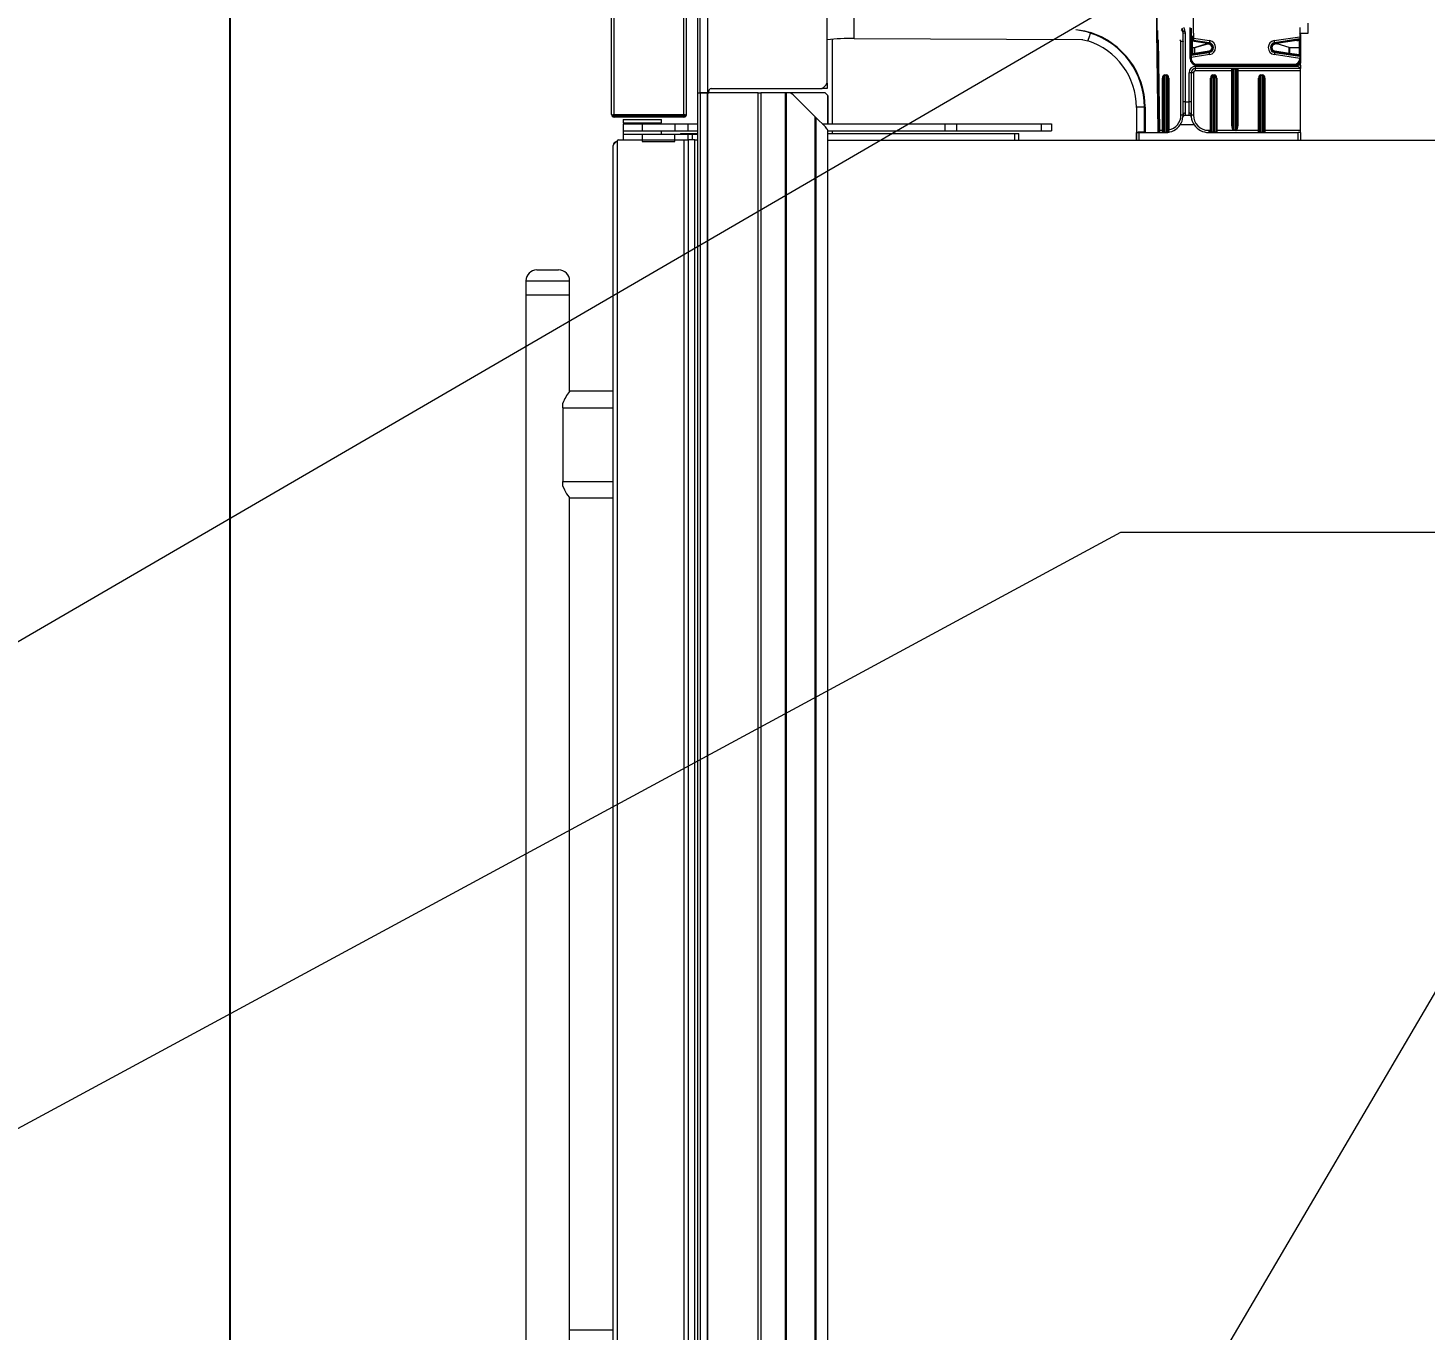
# Model space of a CAD drawing. Header units: inches. Extents: x -12478 to 399182, y -16583 to 525552.
# Drawn here: x 28387 to 29199, y -7889 to -7132 of the extents above; entities that cross this region are included whole.
import ezdxf

# ---------------------------------------------------------------- set-up
doc = ezdxf.new("R2010")
doc.units = ezdxf.units.IN
doc.header["$LTSCALE"] = 1000
doc.header["$MEASUREMENT"] = 0
doc.linetypes.add('HIDDEN2', pattern=[0.1875, 0.125, -0.0625])
doc.layers.add('A-DIM', color=9, linetype='Continuous')
doc.layers.add('CQ Marble', color=6, linetype='Continuous', lineweight=0)
doc.layers.add('ID-NOTES', color=3, linetype='Continuous', lineweight=0)
doc.styles.add('ZZ-Dim All', font='romans.shx', dxfattribs={"width": 0.8})
doc.dimstyles.new('DIM 0200', dxfattribs={"dimscale": 200, "dimtxt": 1, "dimasz": 0.8, "dimexe": 0.5, "dimexo": 1, "dimgap": 0.4, "dimtad": 1, "dimdec": 0, "dimrnd": 10, "dimdsep": 46, "dimtxsty": 'ZZ-Dim All', "dimblk1": 'ARCHTICK', "dimblk2": 'ARCHTICK', "dimsah": 1, "dimcen": 1, "dimdle": 0.5, "dimclrd": 256, "dimclre": 256, "dimclrt": 256, "dimadec": 0, "dimazin": 2, "dimtfac": 1, "dimtdec": 0, "dimtix": 1, "dimtmove": 2, "dimatfit": 2, "dimfxl": 1, "dimfxlon": 1, "dimtolj": 1, "dimtzin": 0, "dimlwd": -1, "dimlwe": -1, "dimarcsym": 0})
doc.dimstyles.new('DIM-100', dxfattribs={"dimscale": 50, "dimtxt": 1.25, "dimasz": 1, "dimexe": 1, "dimexo": 1, "dimgap": 0.6, "dimtad": 1, "dimdec": 0, "dimrnd": 5, "dimdsep": 46, "dimtxsty": 'ZZ-Dim All', "dimblk1": 'ARCHTICK', "dimblk2": 'ARCHTICK', "dimsah": 1, "dimcen": 1, "dimdle": 1, "dimclrd": 256, "dimclre": 8, "dimclrt": 256, "dimazin": 2, "dimtfac": 1, "dimtdec": 0, "dimtix": 1, "dimtmove": 2, "dimatfit": 2, "dimfxl": 0.1, "dimtolj": 1, "dimtzin": 0, "dimlwd": -1, "dimlwe": -1, "dimarcsym": 0})

# ---------------------------------------------------------------- blocks, each defined once
blk = doc.blocks.new('_ARCHTICK')
at = {"color": 0, "linetype": 'ByBlock', "const_width": 0.15}
blk.add_lwpolyline([(-0.5, -0.5), (0.5, 0.5)], dxfattribs=at)
blk = doc.blocks.new('*D613')
at = {"layer": 'A-DIM', "transparency": 16777216}
blk.add_line((28504.77, -6887.69), (28504.77, -9110.62), dxfattribs=at)
at = {"layer": 'A-DIM', "color": 8, "linetype": 'HIDDEN2', "transparency": 16777216}
for p, q in [((28732.47, -6937.69), (28454.77, -6937.69)), ((28796.18, -9060.62), (28454.77, -9060.62))]:
    blk.add_line(p, q, dxfattribs=at)
at = {"layer": 'Defpoints', "color": 0, "transparency": 16777216}
for p in [(28782.47, -6937.69, 0), (28504.77, -9060.62), (28846.18, -9060.62, 0)]:
    blk.add_point(p, dxfattribs=at)
at = {"layer": 'A-DIM', "transparency": 16777216, "xscale": 50, "yscale": 50, "zscale": 50}
for p, rotation in [((28504.77, -6937.69), 90), ((28504.77, -9060.62), 270)]:
    blk.add_blockref('_ARCHTICK', p, dxfattribs=dict(at, rotation=rotation))
at = {"layer": 'A-DIM', "color": 3, "transparency": 16777216, "insert": (28444.77, -7999.16), "char_height": 60, "attachment_point": 5, "rotation": 90, "style": 'ZZ-Dim All'}
blk.add_mtext('\\A1;2125', dxfattribs=at)
blk = doc.blocks.new('subzero-BI-36UG-S - RH side')
at = {"color": 7, "linetype": 'Continuous', "lineweight": 0}
for p, q in [((11.986, 50.026), (11.986, 40.886)), ((12.046, 40.886), (12.046, 50.026)), ((12.218, 40.886), (12.218, 50.026)), ((10.017, 40.395), (10.017, 49.833)), ((10.079, 40.393), (10.079, 49.835)), ((11.669, 40.393), (11.669, 49.835)), ((11.731, 40.395), (11.731, 49.833)), ((14.946, 41.113), (14.946, 48.894)), ((22.484, 44.9), (22.484, 42.324)), ((15.571, 42.134), (15.571, 43.502)), ((22.504, 42.319), (22.504, 43.502)), ((23.329, 42.252), (23.329, 43.502)), ((22.503, 42.348), (22.484, 42.348)), ((22.524, 39.995), (22.493, 42.322)), ((22.508, 42.315), (22.539, 39.996)), ((23.094, 42.254), (23.089, 42.293)), ((23.144, 42.254), (23.094, 42.254)), ((23.094, 40.681), (23.094, 42.254)), ((23.137, 42.303), (23.144, 42.254)), ((23.144, 42.254), (23.144, 40.681)), ((23.254, 41.671), (23.254, 42.384)), ((23.279, 42.366), (23.279, 41.671)), ((23.329, 42.252), (23.329, 42.141)), ((25.764, 42.383), (25.764, 42.172)), ((25.764, 42.252), (25.952, 42.252)), ((25.764, 42.221), (25.779, 42.221)), ((25.779, 42.221), (25.779, 42.134)), ((25.779, 42.221), (25.779, 41.571)), ((25.952, 42.252), (25.952, 42.485)), ((15.065, 42.113), (15.065, 40.181)), ((15.571, 42.134), (20.797, 42.111)), ((20.776, 42.111), (20.914, 42.078)), ((22.526, 42.105), (22.554, 40.031)), ((23.094, 42.06), (23.044, 42.06)), ((23.044, 40.381), (23.044, 42.06)), ((23.279, 42.108), (23.304, 42.108)), ((23.3, 42.083), (23.649, 42.031)), ((23.304, 42.196), (23.304, 42.108)), ((23.304, 42.108), (23.329, 42.104)), ((23.304, 42.068), (23.304, 41.929)), ((23.646, 42.017), (23.304, 42.068)), ((23.304, 41.929), (23.304, 41.918)), ((23.304, 41.929), (23.353, 41.929)), ((23.304, 41.918), (23.304, 41.791)), ((23.353, 41.918), (23.304, 41.918)), ((23.329, 42.141), (23.7, 42.085)), ((23.329, 42.141), (23.329, 42.09)), ((23.692, 42.036), (23.329, 42.09)), ((23.353, 41.929), (23.646, 42.017)), ((23.353, 41.929), (23.353, 41.918)), ((23.357, 41.918), (23.353, 41.918)), ((23.353, 41.798), (23.353, 41.918)), ((23.649, 42.006), (23.357, 41.918)), ((23.357, 41.918), (23.357, 41.798)), ((23.649, 42.031), (23.691, 42.025)), ((23.691, 42), (23.649, 42.006)), ((25.181, 42.085), (25.764, 42.172)), ((25.764, 42.122), (25.188, 42.036)), ((25.19, 42.025), (25.231, 42.031)), ((25.245, 42.008), (25.19, 42)), ((25.231, 42.031), (25.691, 42.1)), ((25.695, 42.086), (25.233, 42.017)), ((25.524, 41.925), (25.245, 42.008)), ((25.524, 41.798), (25.524, 41.925)), ((25.527, 41.924), (25.527, 41.798)), ((25.527, 41.924), (25.754, 41.924)), ((25.754, 41.924), (25.754, 42.095)), ((25.754, 41.764), (25.754, 41.924)), ((25.764, 42.172), (25.764, 42.122)), ((25.764, 42.134), (25.779, 42.134)), ((25.779, 42.084), (25.779, 42.134)), ((25.779, 42.084), (25.779, 41.918)), ((25.779, 41.918), (25.779, 41.764)), ((23.279, 41.671), (23.254, 41.671)), ((23.279, 41.751), (23.692, 41.812)), ((23.7, 41.763), (23.279, 41.7)), ((23.304, 41.791), (23.353, 41.798)), ((23.357, 41.773), (23.307, 41.766)), ((23.353, 41.798), (23.357, 41.798)), ((23.357, 41.798), (23.691, 41.848)), ((23.691, 41.823), (23.357, 41.773)), ((25.764, 41.676), (25.181, 41.763)), ((25.188, 41.812), (25.764, 41.726)), ((25.19, 41.848), (25.524, 41.798)), ((25.524, 41.773), (25.19, 41.823)), ((25.524, 41.798), (25.527, 41.798)), ((25.75, 41.74), (25.524, 41.773)), ((25.527, 41.798), (25.754, 41.764)), ((25.714, 41.571), (25.754, 41.571)), ((25.754, 41.764), (25.779, 41.764)), ((25.754, 41.571), (25.754, 41.622)), ((25.754, 41.546), (25.754, 41.571)), ((25.779, 41.571), (25.754, 41.571)), ((25.764, 41.726), (25.764, 41.676)), ((25.779, 41.714), (25.764, 41.714)), ((25.764, 41.676), (25.764, 41.671)), ((25.779, 41.714), (25.779, 41.764)), ((25.779, 41.714), (25.779, 41.571)), ((25.779, 41.521), (25.779, 41.571)), ((25.779, 41.521), (25.779, 41.571)), ((22.672, 41.285), (22.672, 41.302)), ((22.672, 41.302), (22.715, 41.302)), ((22.715, 41.285), (22.672, 41.285)), ((22.672, 41.285), (22.672, 39.989)), ((22.715, 41.285), (22.715, 41.302)), ((22.715, 39.99), (22.715, 41.285)), ((23.229, 40.681), (23.229, 41.346)), ((23.279, 41.346), (23.229, 41.346)), ((23.279, 41.346), (23.279, 40.681)), ((23.329, 41.346), (23.279, 41.346)), ((23.329, 41.346), (23.329, 40.381)), ((23.379, 41.496), (25.729, 41.496)), ((23.379, 41.446), (23.379, 41.496)), ((25.779, 41.446), (23.379, 41.446)), ((23.379, 41.396), (23.379, 41.446)), ((24.207, 41.396), (23.379, 41.396)), ((23.404, 41.546), (25.729, 41.546)), ((23.404, 41.546), (23.404, 41.521)), ((25.729, 41.521), (23.404, 41.521)), ((23.772, 41.285), (23.772, 41.302)), ((23.772, 41.302), (23.815, 41.302)), ((23.772, 41.285), (23.772, 39.989)), ((23.815, 41.285), (23.772, 41.285)), ((23.815, 41.285), (23.815, 41.302)), ((23.815, 39.989), (23.815, 41.285)), ((24.207, 41.396), (24.207, 41.446)), ((24.232, 41.396), (24.207, 41.396)), ((24.207, 40.137), (24.207, 41.396)), ((24.232, 40.137), (24.232, 41.421)), ((24.257, 41.446), (24.257, 41.432)), ((24.3, 41.432), (24.257, 41.432)), ((24.257, 41.432), (24.257, 40.04)), ((24.3, 41.446), (24.3, 41.432)), ((24.3, 40.04), (24.3, 41.432)), ((24.325, 41.421), (24.325, 40.137)), ((24.35, 41.396), (24.325, 41.396)), ((24.35, 41.446), (24.35, 41.396)), ((25.779, 41.396), (24.35, 41.396)), ((24.35, 41.396), (24.35, 40.137)), ((24.872, 41.302), (24.872, 41.285)), ((24.872, 41.302), (24.915, 41.302)), ((24.872, 41.285), (24.872, 39.989)), ((24.915, 41.285), (24.872, 41.285)), ((24.915, 41.302), (24.915, 41.285)), ((24.915, 39.989), (24.915, 41.285)), ((25.729, 41.546), (25.754, 41.546)), ((25.729, 41.546), (25.729, 41.521)), ((25.729, 41.496), (25.729, 41.521)), ((25.779, 41.521), (25.729, 41.521)), ((25.779, 41.521), (25.779, 41.446)), ((25.779, 41.396), (25.779, 41.446)), ((25.779, 40.031), (25.779, 41.396)), ((12.239, 40.886), (12.239, 40.926)), ((12.299, 40.986), (14.824, 40.986)), ((14.946, 40.986), (14.824, 40.986)), ((14.946, 41.113), (14.946, 40.986)), ((22.622, 40.031), (22.622, 41.227)), ((22.647, 41.227), (22.622, 41.227)), ((22.647, 40.006), (22.647, 41.227)), ((22.74, 41.227), (22.74, 40.013)), ((22.74, 41.227), (22.765, 41.227)), ((22.765, 41.227), (22.765, 40.038)), ((23.747, 41.227), (23.722, 41.227)), ((23.722, 40.031), (23.722, 41.227)), ((23.747, 40.006), (23.747, 41.227)), ((23.84, 41.227), (23.84, 40.006)), ((23.865, 41.227), (23.84, 41.227)), ((23.865, 41.227), (23.865, 40.031)), ((24.822, 40.031), (24.822, 41.227)), ((24.822, 41.227), (24.847, 41.227)), ((24.847, 40.006), (24.847, 41.227)), ((24.94, 41.227), (24.94, 40.006)), ((24.965, 41.227), (24.94, 41.227)), ((24.965, 41.227), (24.965, 40.031)), ((11.986, 40.886), (11.986, -10.41)), ((11.986, 40.886), (12.046, 40.886)), ((11.986, 40.886), (12.046, 40.886)), ((12.046, 40.886), (12.218, 40.886)), ((12.046, 40.886), (12.046, -10.412)), ((12.208, 40.886), (12.046, 40.886)), ((12.208, -10.412), (12.208, 40.886)), ((12.218, 40.886), (12.239, 40.886)), ((12.218, -10.412), (12.218, 40.886)), ((13.368, 40.886), (12.218, 40.886)), ((13.368, -8.088), (13.368, 40.886)), ((13.368, 40.886), (13.428, 40.886)), ((13.428, 40.886), (13.428, -8.088)), ((13.993, 40.886), (13.428, 40.886)), ((13.993, -8.088), (13.993, 40.886)), ((13.993, 40.886), (14.003, 40.886)), ((14.003, 40.886), (14.003, -8.088)), ((14.013, 40.886), (14.003, 40.886)), ((14.013, 40.886), (14.013, -8.088)), ((14.104, 40.886), (14.013, 40.886)), ((14.905, 40.886), (14.104, 40.886)), ((14.673, 40.342), (14.189, 40.826)), ((14.963, 40.181), (14.963, 40.83)), ((14.968, 40.823), (14.968, 40.181)), ((23.094, 40.381), (23.094, 40.681)), ((23.144, 40.681), (23.094, 40.681)), ((23.144, 40.681), (23.144, 40.424)), ((23.144, 40.681), (23.229, 40.681)), ((23.229, 40.424), (23.229, 40.681)), ((23.279, 40.681), (23.229, 40.681)), ((23.279, 40.681), (23.279, 40.381)), ((11.723, 40.363), (10.026, 40.363)), ((10.026, 40.363), (11.723, 40.363)), ((10.079, 40.393), (11.669, 40.393)), ((11.669, 40.333), (10.079, 40.333)), ((14.673, -8.088), (14.673, 40.342)), ((14.683, -8.088), (14.683, 40.332)), ((14.693, 40.322), (14.693, -8.088)), ((14.908, 40.107), (14.693, 40.322)), ((22.026, 40.557), (22.026, 39.796)), ((22.212, 40.559), (22.226, 40.559)), ((22.212, 39.996), (22.212, 40.559)), ((22.226, 40.559), (22.226, 39.996)), ((23.094, 40.381), (23.044, 40.381)), ((23.141, 40.381), (23.231, 40.381)), ((23.279, 40.381), (23.28, 40.353)), ((23.329, 40.381), (23.279, 40.381)), ((10.28, 40.276), (10.28, 40.201)), ((10.28, 40.276), (11.155, 40.276)), ((10.28, 40.201), (11.155, 40.201)), ((10.28, 40.181), (10.28, 40.017)), ((10.28, 40.181), (10.718, 40.181)), ((10.28, 40.017), (10.28, 39.94)), ((10.28, 40.017), (10.718, 40.017)), ((10.718, 40.181), (10.718, 40.017)), ((10.718, 40.181), (11.463, 40.181)), ((10.718, 40.017), (11.463, 40.017)), ((11.155, 40.201), (11.155, 40.276)), ((11.155, 39.94), (11.155, 40.017)), ((11.463, 40.181), (11.463, 40.017)), ((11.463, 40.181), (11.763, 40.181)), ((11.463, 40.017), (11.763, 40.017)), ((11.763, 40.181), (11.763, 40.017)), ((11.763, 40.181), (11.986, 40.181)), ((11.763, 40.017), (11.986, 40.017)), ((14.834, 40.181), (17.642, 40.181)), ((14.968, -8.088), (14.968, 40.023)), ((14.968, 40.017), (17.642, 40.017)), ((15.065, 40.017), (15.065, 39.96)), ((17.642, 40.181), (17.642, 40.017)), ((17.642, 40.181), (17.908, 40.181)), ((17.642, 40.017), (17.908, 40.017)), ((17.908, 40.181), (17.908, 40.017)), ((17.908, 40.181), (19.846, 40.181)), ((17.908, 40.017), (19.846, 40.017)), ((19.846, 40.181), (19.846, 40.017)), ((19.846, 40.181), (20.08, 40.181)), ((19.846, 40.017), (20.08, 40.017)), ((20.08, 40.181), (20.08, 40.017)), ((22.029, 39.796), (22.029, 39.981)), ((22.029, 39.981), (22.079, 39.981)), ((22.043, 39.981), (22.073, 39.996)), ((22.073, 39.996), (22.212, 39.996)), ((22.079, 39.981), (22.079, 39.796)), ((22.079, 39.981), (22.694, 39.981)), ((22.212, 39.996), (22.226, 39.996)), ((22.554, 40.031), (22.622, 40.031)), ((22.622, 39.981), (22.622, 40.031)), ((22.647, 40.031), (22.622, 40.031)), ((22.672, 39.981), (22.672, 39.989)), ((22.672, 39.989), (22.694, 39.989)), ((22.694, 39.981), (22.694, 39.989)), ((22.765, 40.038), (22.74, 40.038)), ((23.348, 40.156), (23.024, 40.156)), ((23.679, 40.031), (23.679, 39.981)), ((23.679, 40.031), (23.722, 40.031)), ((23.679, 39.981), (25.729, 39.981)), ((23.722, 39.981), (23.722, 40.031)), ((23.747, 40.031), (23.722, 40.031)), ((23.772, 39.981), (23.772, 39.989)), ((23.772, 39.989), (23.815, 39.989)), ((23.815, 39.981), (23.815, 39.989)), ((23.865, 40.031), (23.84, 40.031)), ((23.865, 40.031), (23.865, 39.981)), ((23.865, 40.031), (24.246, 40.031)), ((24.232, 40.137), (24.207, 40.137)), ((24.257, 40.04), (24.3, 40.04)), ((24.257, 40.04), (24.257, 40.026)), ((24.3, 40.026), (24.257, 40.026)), ((24.3, 40.04), (24.3, 40.026)), ((24.311, 40.031), (24.822, 40.031)), ((24.35, 40.137), (24.325, 40.137)), ((24.822, 39.981), (24.822, 40.031)), ((24.822, 40.031), (24.847, 40.031)), ((24.872, 39.989), (24.872, 39.981)), ((24.872, 39.989), (24.915, 39.989)), ((24.915, 39.989), (24.915, 39.981)), ((24.965, 40.031), (24.94, 40.031)), ((24.965, 40.031), (24.965, 39.981)), ((24.965, 40.031), (25.779, 40.031)), ((25.729, 39.796), (25.729, 39.981)), ((25.779, 39.981), (25.729, 39.981)), ((25.779, 39.981), (25.779, 40.031)), ((25.779, 39.981), (25.779, 39.796)), ((10.055, -10.26), (10.055, 39.685)), ((10.176, 39.814), (10.145, 39.794)), ((10.145, 39.794), (10.145, 39.775)), ((10.145, 39.775), (10.145, -10.35)), ((10.176, 39.814), (11.679, 39.814)), ((10.28, 39.94), (10.28, 39.814)), ((10.28, 39.94), (10.718, 39.94)), ((10.718, 39.94), (10.718, 39.776)), ((10.718, 39.94), (11.463, 39.94)), ((10.718, 39.776), (11.463, 39.776)), ((11.463, 39.776), (11.463, 39.94)), ((11.463, 39.94), (11.763, 39.94)), ((11.59, 39.96), (11.59, 39.94)), ((11.59, 39.96), (11.986, 39.96)), ((11.679, 39.814), (11.769, 39.814)), ((11.679, -10.352), (11.679, 39.814)), ((11.763, 39.94), (11.763, 39.814)), ((11.763, 39.94), (11.863, 39.94)), ((11.769, 39.814), (11.769, -10.352)), ((11.921, 39.814), (11.769, 39.814)), ((11.863, 39.94), (11.98, 39.94)), ((11.863, 39.94), (11.863, 39.814)), ((11.921, 39.814), (11.986, 39.814)), ((11.921, -10.352), (11.921, 39.814)), ((11.98, 39.94), (11.986, 39.94)), ((11.98, 39.94), (11.98, 39.814)), ((14.968, 39.96), (19.24, 39.96)), ((36.005, 39.796), (14.968, 39.796)), ((19.24, 39.796), (19.24, 39.96)), ((19.24, 39.96), (19.337, 39.96)), ((19.337, 39.796), (19.337, 39.96)), ((22.029, 39.796), (22.029, 39.951)), ((22.029, 39.951), (22.029, 39.951)), ((8.305, 36.837), (8.555, 36.837)), ((8.555, 36.837), (8.805, 36.837)), ((8.055, 36.587), (8.555, 36.587)), ((8.055, 36.587), (8.055, 36.267)), ((8.555, 36.587), (9.055, 36.587)), ((9.055, 36.267), (9.055, 36.587)), ((8.055, 36.267), (8.555, 36.267)), ((8.055, 36.262), (9.055, 36.262)), ((8.055, 36.262), (8.055, -6.837)), ((8.121, 36.267), (8.121, 36.262)), ((8.555, 36.267), (9.055, 36.267)), ((8.989, 36.262), (8.989, 36.267)), ((9.055, 34.055), (9.055, 36.262)), ((10.05, 34.057), (9.053, 34.057)), ((10.05, 33.682), (10.05, 34.057)), ((8.901, 33.682), (8.901, 33.786)), ((8.901, 33.682), (10.05, 33.682)), ((8.901, 33.682), (8.901, 31.992)), ((10.05, 31.992), (10.05, 33.682)), ((10.05, 33.682), (10.055, 33.682)), ((8.901, 31.992), (10.05, 31.992)), ((8.901, 31.888), (8.901, 31.992)), ((10.055, 31.992), (10.05, 31.992)), ((10.05, 31.617), (10.05, 31.992)), ((9.053, 31.617), (10.05, 31.617)), ((9.055, -2.195), (9.055, 31.62))]:
    blk.add_line(p, q, dxfattribs=at)
for points in [[(20.702, 42.334), (20.836, 42.307), (20.973, 42.27)], [(20.969, 42.257), (20.95, 42.194), (20.934, 42.144), (20.923, 42.108), (20.917, 42.086), (20.914, 42.078), (20.914, 42.078)], [(22.493, 42.322), (22.496, 42.322), (22.499, 42.322), (22.502, 42.322), (22.504, 42.322)], [(23.089, 42.293), (23.073, 42.316), (23.053, 42.331)], [(23.054, 42.334), (23.073, 42.318), (23.089, 42.294)], [(23.082, 42.107), (23.088, 42.093), (23.094, 42.06)], [(23.279, 42.079), (23.279, 42.077), (23.28, 42.075), (23.283, 42.073), (23.286, 42.071), (23.29, 42.07), (23.294, 42.069), (23.299, 42.068), (23.304, 42.068)], [(23.304, 42.108), (23.303, 42.103), (23.302, 42.098), (23.302, 42.094), (23.301, 42.09), (23.301, 42.087), (23.3, 42.085), (23.3, 42.084), (23.3, 42.083)], [(23.692, 42.036), (23.692, 42.032), (23.691, 42.029), (23.691, 42.027), (23.691, 42.025), (23.691, 42.025)], [(23.7, 42.085), (23.698, 42.075), (23.697, 42.066), (23.696, 42.058), (23.695, 42.05), (23.694, 42.044), (23.693, 42.039), (23.693, 42.037), (23.692, 42.036)], [(25.188, 42.036), (25.188, 42.037), (25.188, 42.039), (25.187, 42.044), (25.186, 42.05), (25.185, 42.058), (25.184, 42.066), (25.182, 42.075), (25.181, 42.085)], [(25.19, 42.025), (25.19, 42.025), (25.19, 42.027), (25.189, 42.029), (25.189, 42.032), (25.188, 42.036)], [(25.752, 42.12), (25.751, 42.117), (25.751, 42.114), (25.75, 42.111), (25.75, 42.109), (25.75, 42.109)], [(25.779, 42.084), (25.778, 42.086), (25.777, 42.088), (25.774, 42.09), (25.771, 42.092), (25.767, 42.093), (25.763, 42.094), (25.758, 42.094), (25.754, 42.095)], [(23.279, 41.783), (23.279, 41.783), (23.28, 41.784), (23.282, 41.784), (23.284, 41.785), (23.288, 41.786), (23.291, 41.787), (23.295, 41.788), (23.299, 41.789), (23.304, 41.791)], [(23.307, 41.766), (23.297, 41.764), (23.287, 41.763), (23.279, 41.762)], [(23.29, 41.752), (23.288, 41.754), (23.284, 41.757), (23.282, 41.759), (23.28, 41.76), (23.279, 41.761), (23.279, 41.762)], [(23.307, 41.766), (23.307, 41.766), (23.307, 41.768), (23.307, 41.77), (23.306, 41.773), (23.306, 41.777), (23.305, 41.781), (23.304, 41.786), (23.304, 41.791)], [(23.357, 41.773), (23.357, 41.774), (23.357, 41.775), (23.357, 41.778), (23.356, 41.781), (23.356, 41.784), (23.355, 41.789), (23.354, 41.793), (23.353, 41.798)], [(23.692, 41.812), (23.692, 41.816), (23.691, 41.819), (23.691, 41.821), (23.691, 41.823), (23.691, 41.823)], [(23.7, 41.763), (23.698, 41.773), (23.697, 41.782), (23.696, 41.79), (23.695, 41.798), (23.694, 41.804), (23.693, 41.809), (23.693, 41.811), (23.692, 41.812)], [(25.188, 41.812), (25.188, 41.811), (25.188, 41.809), (25.187, 41.804), (25.186, 41.798), (25.185, 41.79), (25.184, 41.782), (25.182, 41.773), (25.181, 41.763)], [(25.19, 41.823), (25.19, 41.823), (25.19, 41.821), (25.189, 41.819), (25.189, 41.816), (25.188, 41.812)], [(25.527, 41.798), (25.527, 41.793), (25.526, 41.789), (25.525, 41.784), (25.525, 41.781), (25.524, 41.778), (25.524, 41.775), (25.524, 41.774), (25.524, 41.773)], [(25.754, 41.764), (25.753, 41.76), (25.752, 41.755), (25.752, 41.751), (25.751, 41.747), (25.751, 41.744), (25.75, 41.742), (25.75, 41.74), (25.75, 41.74)], [(25.779, 41.446), (25.778, 41.447), (25.775, 41.45), (25.77, 41.454), (25.764, 41.461), (25.756, 41.468), (25.748, 41.477), (25.738, 41.486), (25.729, 41.496)], [(14.683, 40.332), (14.682, 40.332), (14.682, 40.333), (14.681, 40.333), (14.68, 40.335), (14.678, 40.336), (14.676, 40.338), (14.675, 40.34), (14.673, 40.342)], [(14.683, 40.332), (14.683, 40.332), (14.683, 40.331), (14.684, 40.33), (14.686, 40.329), (14.687, 40.327), (14.689, 40.326), (14.691, 40.324), (14.693, 40.322)], [(22.212, 40.559), (22.146, 40.558), (22.094, 40.558), (22.056, 40.557), (22.033, 40.557), (22.026, 40.557), (22.026, 40.557)], [(23.091, 40.336), (23.1, 40.36), (23.128, 40.379), (23.141, 40.381), (23.141, 40.381)], [(23.144, 40.424), (23.142, 40.387), (23.141, 40.381)], [(23.231, 40.381), (23.231, 40.387), (23.229, 40.424)], [(23.231, 40.381), (23.232, 40.381), (23.244, 40.379), (23.272, 40.36), (23.281, 40.336)], [(22.192, 39.981), (22.198, 39.981), (22.205, 39.984), (22.21, 39.989), (22.212, 39.992), (22.212, 39.993), (22.212, 39.996)], [(22.226, 39.996), (22.225, 39.991), (22.221, 39.981)], [(22.554, 40.031), (22.551, 40.031), (22.548, 40.031), (22.545, 40.031), (22.543, 40.031), (22.541, 40.031), (22.54, 40.031), (22.539, 40.031), (22.539, 40.031)], [(22.554, 40.031), (22.554, 40.022), (22.554, 40.014), (22.554, 40.006), (22.554, 39.999), (22.554, 39.993), (22.554, 39.988), (22.554, 39.984), (22.554, 39.982), (22.554, 39.981)], [(8.901, 31.888), (8.937, 31.801), (8.988, 31.713), (9.015, 31.672), (9.038, 31.64), (9.054, 31.618), (9.053, 31.62)]]:
    blk.add_lwpolyline(points, dxfattribs=at)
for centre, radius, start, end in [((20.532, 41.048), 1.285, 70.1244, 85.1186), ((22.605, 41.751), 1.713, 162.3773, 162.8201), ((20.428, 40.557), 1.784, 0.0858, 72.3597), ((20.428, 40.557), 1.797, 0.0838, 72.3627), ((22.529, 42.323), 0.0361, 137.1873, 181.2479), ((16.792, 71.312), 29.695, 282.2445, 282.3387), ((23.09, 42.294), 0.00136, 183.2931, 243.678), ((23.095, 42.294), 0.00641, 175.0022, 184.9978), ((23.105, 42.296), 0.0161, 190.971, 195.1677), ((23.09, 42.293), 0.00151, 189.9789, 252.1002), ((24.305, 37.4), 5.041, 103.4007, 103.9552), ((25.754, 42.221), 0.025, 0, 66.4218), ((15.546, 36.521), 5.613, 89.75, 96.1419), ((20.429, 40.557), 1.597, 359.9832, 72.3036), ((22.994, 42.06), 0.0501, 359.9731, 64.1213), ((23.304, 42.108), 0.025, 180, 261.5079), ((23.193, 41.87), 0.171, 16.3782, 20.1925), ((23.688, 42.013), 0.0422, 155.3314, 174.9848), ((23.486, 41.958), 0.17, 16.3613, 20.1945), ((23.605, 42.019), 0.0461, 344.146, 15.2776), ((23.646, 42.013), 0.0461, 344.1573, 15.2664), ((23.676, 41.924), 0.102, 278.4921, 81.5079), ((23.679, 41.924), 0.0769, 278.4921, 81.5079), ((23.676, 41.924), 0.113, 278.4921, 81.5079), ((23.676, 41.924), 0.163, 278.4921, 81.5079), ((25.205, 41.924), 0.163, 98.4921, 261.5079), ((25.205, 41.924), 0.113, 98.4921, 261.5079), ((25.205, 41.924), 0.102, 98.4921, 261.5079), ((25.201, 41.924), 0.0769, 98.4921, 261.5079), ((25.234, 42.013), 0.0461, 164.7223, 195.8486), ((25.653, 42.082), 0.0421, 4.9893, 24.7035), ((25.701, 42.088), 0.0526, 7.0604, 22.7159), ((25.754, 42.084), 0.025, 0.1307, 98.5433), ((23.404, 41.671), 0.15, 180, 270), ((23.404, 41.671), 0.125, 180, 270), ((23.313, 41.786), 0.0461, 344.7224, 15.854), ((23.646, 41.835), 0.0461, 344.7273, 15.8491), ((25.234, 41.835), 0.0461, 164.145, 195.2841), ((25.568, 41.786), 0.0461, 164.146, 195.2776), ((25.639, 41.671), 0.125, 270, 0), ((25.754, 41.764), 0.025, 261.5079, 0), ((8.571, 39.278), 17.355, 8.1169, 8.1549), ((23.379, 41.346), 0.15, 90, 180), ((23.379, 41.346), 0.1, 90, 180), ((23.379, 41.346), 0.05, 90, 180), ((24.207, 41.421), 0.025, 0, 90), ((24.35, 41.421), 0.025, 90, 180), ((25.754, 41.521), 0.025, 0, 90), ((12.299, 40.926), 0.06, 90, 180), ((14.716, 41.211), 0.25, 295.6029, 336.7602), ((13.968, 40.605), 0.313, 45, 64.0531), ((14.718, 40.636), 0.313, 38.3717, 53.1301), ((14.487, 40.458), 0.603, 37.2388, 38.0164), ((10.079, 40.395), 0.062, 180, 211.073), ((10.079, 40.395), 0.062, 180, 211.073), ((10.079, 40.331), 0.062, 90, 148.927), ((10.079, 40.395), 0.062, 211.073, 270), ((11.669, 40.331), 0.062, 31.073, 90), ((11.669, 40.395), 0.062, 270, 328.927), ((11.669, 40.395), 0.062, 328.927, 0), ((11.669, 40.395), 0.062, 328.927, 0), ((22.694, 40.381), 0.35, 281.7459, 0), ((22.694, 40.381), 0.4, 325.7712, 353.6205), ((23.14, 40.377), 0.0468, 85.9413, 175.2639), ((23.232, 40.377), 0.0468, 4.7361, 94.0593), ((23.679, 40.381), 0.4, 186.3808, 214.2271), ((23.679, 40.381), 0.35, 180, 270), ((14.687, 39.886), 0.313, 25.9469, 45), ((22.058, 39.996), 0.0148, 270.8752, 0.8604), ((22.41, 49.002), 9.007, 270.7232, 270.8186), ((22.554, 39.996), 0.03, 180.7576, 210), ((22.554, 39.996), 0.015, 180.7576, 270), ((22.622, 40.006), 0.025, 270, 0), ((22.694, 40.381), 0.4, 270, 325.7711), ((22.694, 40.364), 0.375, 270, 273.2485), ((22.712, 40.018), 0.0279, 275.12, 349.9143), ((22.741, 39.99), 0.0266, 180.6629, 198.7916), ((22.765, 40.013), 0.025, 180, 280.9528), ((18.962, 39.652), 3.822, 5.0455, 5.799), ((23.679, 40.381), 0.4, 214.2289, 270), ((23.722, 40.006), 0.025, 270, 0), ((23.865, 40.006), 0.025, 180, 270), ((40.049, 31.908), 17.769, 152.7581, 152.7985), ((24.258, 40.042), 0.0162, 222.3882, 268.1998), ((24.257, 40.048), 0.00846, 226.4041, 269.3481), ((24.3, 40.048), 0.00845, 270.6192, 313.6286), ((24.299, 40.041), 0.0159, 271.3216, 318.0904), ((8.508, 31.908), 17.769, 27.2015, 27.2419), ((24.822, 40.006), 0.025, 270, 0), ((24.965, 40.006), 0.025, 180, 270), ((10.203, 39.627), 0.159, 111.4506, 158.5483), ((10.145, 39.685), 0.09, 89.997, 180), ((8.305, 36.587), 0.25, 90, 180), ((8.805, 36.587), 0.25, 0, 90), ((9.834, 33.437), 0.996, 141.686, 159.4719), ((10.05, 34.052), 0.005, 0, 90), ((10.05, 31.622), 0.005, 270, 0)]:
    blk.add_arc(centre, radius, start, end, dxfattribs=at)
for centre, major_axis, ratio, start_param, end_param in [((22.994, 42.235), (0, 0.204), 0.489293, 5.001693, 5.409577), ((22.994, 42.235), (0, 0.236), 0.635222, 5.007555, 5.399221), ((23.304, 41.93), (0.025, 0), 0.454173, 3.141593, 4.712389), ((23.304, 41.93), (0.025, 0), 0.022272, 3.141593, 4.712389), ((23.304, 42.057), (-0.0037, 0.0258), 0.06474, 5.134325, 6.263766), ((25.235, 42.006), (-0.0037, 0.0247), 0.035719, 0, 1.129441), ((25.364, 42.025), (0.131, 0.008), 0.171956, 3.153061, 3.57334), ((25.527, 41.976), (0, 0.0522), 0.478867, 2.998395, 3.141593), ((25.356, 42.075), (0.775, 0.105), 0.028874, 5.155104, 5.240677), ((25.356, 42.086), (0.777, 0.094), 0.057716, 5.156293, 5.241866), ((25.754, 41.918), (0.025, 0), 0.227087, 0, 1.570796), ((22.672, 41.227), (0, 0.0749), 0.667813, 0, 1.570796), ((22.672, 41.227), (0, 0.0582), 0.429731, 0, 1.570796), ((22.715, 41.227), (0, 0.0749), 0.667813, 4.712389, 6.283185), ((22.715, 41.227), (0, 0.0582), 0.429731, 4.712389, 6.283185), ((23.772, 41.227), (0, 0.0749), 0.667813, 0, 1.570796), ((23.772, 41.227), (0, 0.0582), 0.429731, 0, 1.570796), ((23.815, 41.227), (0, 0.0749), 0.667813, 4.712389, 6.283185), ((23.815, 41.227), (0, 0.0582), 0.429731, 4.712389, 6.283185), ((24.257, 41.421), (0.025, 0), 0.458446, 1.570796, 3.141593), ((24.3, 41.421), (0.025, 0), 0.458446, 0, 1.570796), ((24.872, 41.227), (0, 0.0749), 0.667813, 0, 1.570796), ((24.872, 41.227), (0, 0.0582), 0.429731, 0, 1.570796), ((24.915, 41.227), (0, 0.0749), 0.667813, 4.712389, 6.283185), ((24.915, 41.227), (0, 0.0582), 0.429731, 4.712389, 6.283185), ((22.672, 40.006), (0.025, 0), 0.667813, 3.141593, 4.712389), ((23.772, 40.006), (0.025, 0), 0.667813, 3.141593, 4.712389), ((23.815, 40.006), (0.025, 0), 0.667813, 4.712389, 6.283185), ((24.257, 40.137), (0, 0.109), 0.458446, 1.570796, 2.910009), ((24.257, 40.137), (0, 0.0976), 0.25614, 1.570796, 2.910009), ((24.3, 40.137), (0, 0.0976), 0.25614, 3.373177, 4.712389), ((24.3, 40.137), (0, 0.109), 0.458446, 3.373177, 4.712389), ((24.872, 40.006), (0.025, 0), 0.667813, 3.141593, 4.712389), ((24.915, 40.006), (0.025, 0), 0.667813, 4.712389, 6.283185)]:
    blk.add_ellipse(centre, major_axis=major_axis, ratio=ratio, start_param=start_param, end_param=end_param, dxfattribs=at)

msp = doc.modelspace()

# ---------------------------------------------------------------- linework, layer by layer
at = {"layer": 'CQ Marble'}
msp.add_line((28727.53, -7889.05, 0), (28702.13, -7889.05, 0), dxfattribs=at)

# ---------------------------------------------------------------- block references
at = {"xscale": 25.4, "yscale": 25.4, "zscale": 25.4}
msp.add_blockref('subzero-BI-36UG-S - RH side', (28472.15, -8208.35, 0), dxfattribs=at)

# ---------------------------------------------------------------- dimensions: what is measured, and where the dimension line sits
at = {"layer": 'A-DIM'}
dim = msp.add_linear_dim(base=(28504.77, -9060.62), p1=(28782.47, -6937.69, 0), p2=(28846.18, -9060.62, 0), angle=90, dimstyle='DIM-100', override={"dimtxt": 1.2, "dimclrt": 3}, dxfattribs=at)
dim.commit()
dim.dimension.update_dxf_attribs({"geometry": '*D613', "text_midpoint": (28444.77, -7999.16)})

# ---------------------------------------------------------------- leaders
at = {"layer": 'ID-NOTES'}
for points in [[(26198.04, -7885.54, -751.69), (28806.69, -6731.73, -751.69), (29749.34, -6731.73, -751.69)], [(27713.82, -7877.23, -751.69), (29122.51, -7057.8, -751.69), (29749.34, -7057.8, -751.69)], [(28114.3, -7916.21, -751.69), (29022.54, -7425.09, -751.69), (29752.27, -7425.09, -751.69)], [(29021.28, -8005.8, 0), (29272.75, -7577.77, 0), (29759.21, -7577.77, 0)]]:
    msp.add_leader(points, dimstyle='DIM 0200', override={"dimasz": 0.2, "dimtad": 0, "dimclrd": 8}, dxfattribs=at)

doc.saveas('drawing.dxf')
